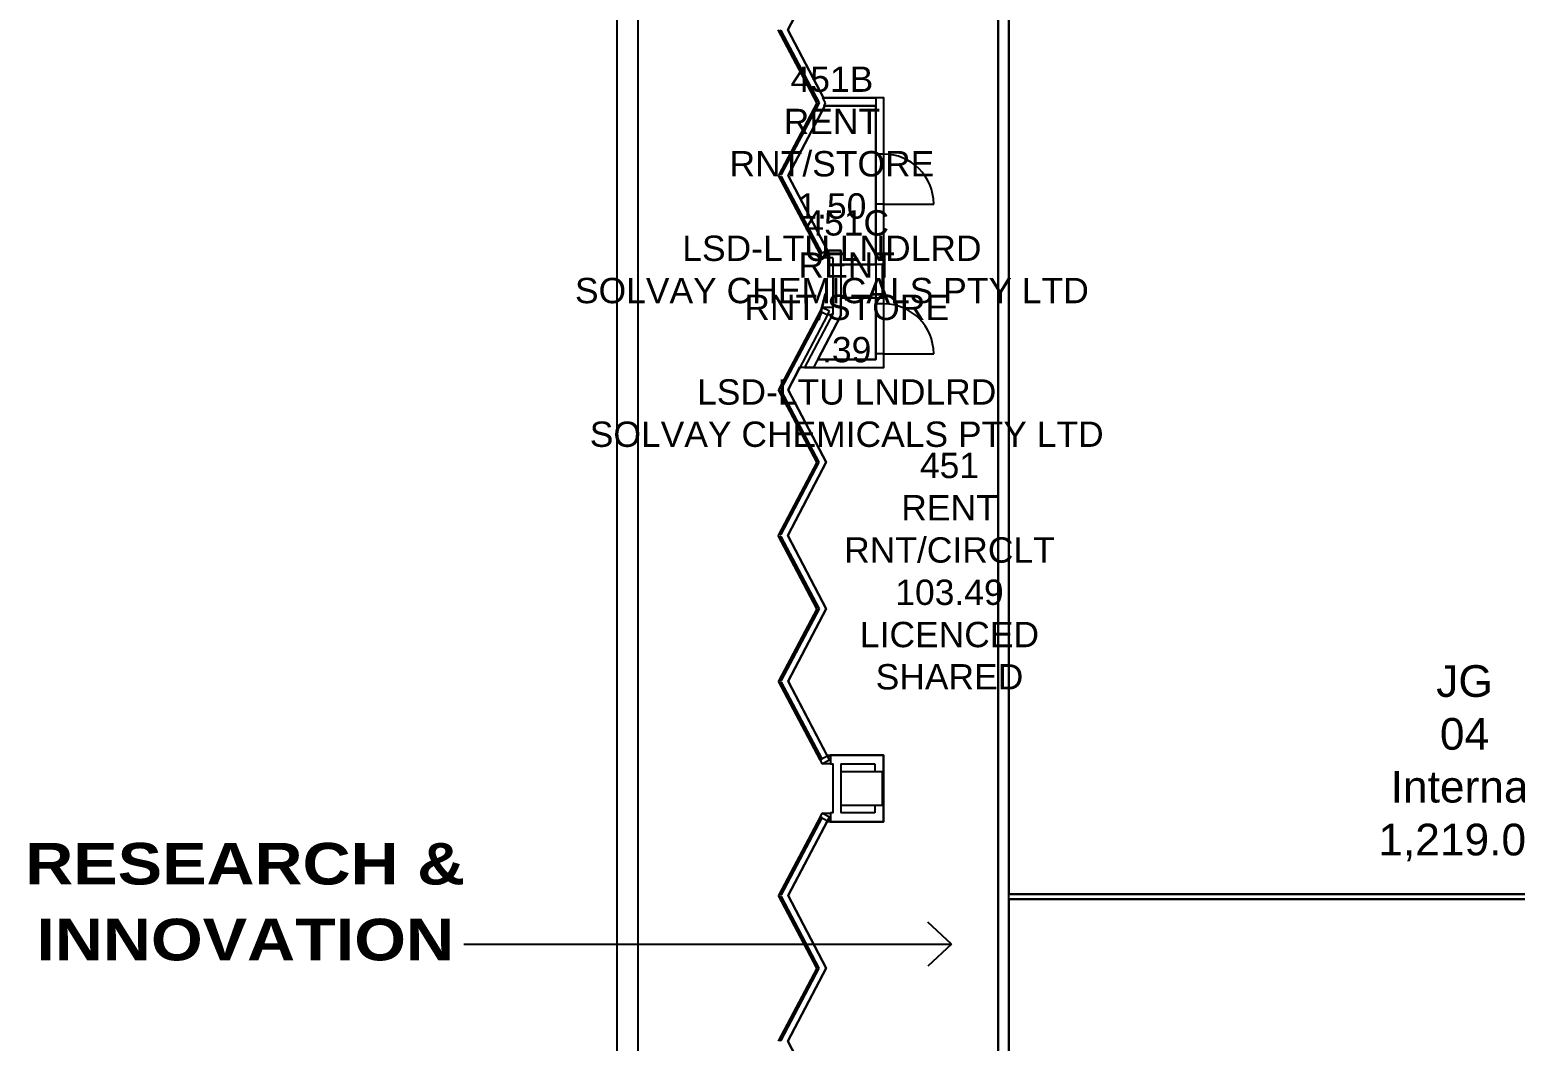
# Model space of a CAD drawing. Extents: x 14785 to 50894, y -3296 to 56414.
# Drawn here: x 14785 to 32637, y 23604 to 35764 of the extents above; entities that cross this region are included whole.
import ezdxf

# ---------------------------------------------------------------- set-up
doc = ezdxf.new("R2010")
doc.units = 0
doc.header["$MEASUREMENT"] = 0
for name, color, linetype in [('A-Column__Concrete', 7, 'CONTINUOUS'), ('A-Door', 252, 'CONTINUOUS'), ('A-General', 252, 'CONTINUOUS'), ('A-Wall__Brick', 7, 'CONTINUOUS'), ('A-Wall__Stud', 252, 'CONTINUOUS'), ('A-Window', 7, 'CONTINUOUS'), ('GROS$', 7, 'CONTINUOUS'), ('GROS$TXT', 1, 'CONTINUOUS'), ('RM$', 7, 'CONTINUOUS'), ('RM$TXT', 4, 'CONTINUOUS'), ('SU', 3, 'CONTINUOUS'), ('SU$', 12, 'CONTINUOUS')]:
    doc.layers.add(name, color=color, linetype=linetype)
doc.styles.add('Arial', font='arial.ttf')
doc.styles.add('MtXpl_Arial_Black', font='')
doc.styles.get('MtXpl_Arial_Black').set_extended_font_data('Arial Black')

msp = doc.modelspace()

# ---------------------------------------------------------------- linework, layer by layer
at = {"layer": 'A-Column__Concrete'}
for p, q in [((24532, 32943), (24532, 32543)), ((25032, 32943), (24532, 32943)), ((25032, 32543), (25032, 32943)), ((24532, 32543), (25032, 32543)), ((24532, 26844), (24532, 26444)), ((25032, 26844), (24532, 26844)), ((25032, 26444), (25032, 26844)), ((24532, 26444), (25032, 26444))]:
    msp.add_line(p, q, dxfattribs=at)
at = {"layer": 'A-Door'}
for p, q in [((25048, 33669), (25648, 33669)), ((25048, 31869), (25648, 31869))]:
    msp.add_line(p, q, dxfattribs=at)
at = {"layer": 'A-Door', "color": 252}
for centre in [(25048, 33669), (25048, 31869)]:
    msp.add_arc(centre, 600, 0, 90, dxfattribs=at)
at = {"layer": 'A-General', "color": 1, "true_color": 0xff0000}
msp.add_line((20001, 24771), (25861, 24771), dxfattribs=at)
at = {"layer": 'A-General', "color": 1, "true_color": 0xff0000, "flags": 128}
for points in [[(25861, 24771), (25576, 25036)], [(25861, 24771), (25576, 24506)]]:
    msp.add_lwpolyline(points, dxfattribs=at)
at = {"layer": 'A-Wall__Brick'}
for p, q in [((26422, 17184), (26422, 35945)), ((26550, 17184), (26550, 35945)), ((25048, 34945), (24314, 34945)), ((24314, 34945), (24346, 34884)), ((24346, 34884), (24327, 34849)), ((24327, 34849), (24952, 34849)), ((24952, 34849), (24952, 34269)), ((25048, 34269), (25048, 34945)), ((25048, 34269), (24952, 34269)), ((24952, 33669), (24952, 32943)), ((25048, 33669), (24952, 33669)), ((25048, 32469), (25048, 33669)), ((24372, 33111), (24532, 33111)), ((24532, 32943), (24532, 33111)), ((24435, 33021), (24307, 33021)), ((24435, 33021), (24435, 32349)), ((24532, 32543), (24532, 32328)), ((24952, 32543), (24952, 32469)), ((24435, 32349), (24095, 31703)), ((24254, 31799), (24532, 32328)), ((25048, 32469), (24952, 32469)), ((24952, 31799), (24254, 31799)), ((24952, 31869), (24952, 31799)), ((25048, 31869), (24952, 31869)), ((25048, 31703), (25048, 31869)), ((24095, 31703), (25048, 31703)), ((25045, 27044), (24410, 27044)), ((24410, 27044), (24410, 26939)), ((25045, 26244), (25045, 27044)), ((24410, 26939), (24442, 26939)), ((24442, 26349), (24442, 26939)), ((24532, 26939), (24940, 26939)), ((24532, 26939), (24532, 26844)), ((24940, 26939), (24940, 26844)), ((24532, 26444), (24532, 26349)), ((24940, 26444), (24940, 26349)), ((24442, 26349), (24410, 26349)), ((24410, 26349), (24410, 26244)), ((24410, 26244), (25045, 26244)), ((24940, 26349), (24532, 26349))]:
    msp.add_line(p, q, dxfattribs=at)
at = {"layer": 'A-Wall__Stud'}
for p, q in [((21842, 41889), (21842, -516)), ((22095, -263), (22095, 41889))]:
    msp.add_line(p, q, dxfattribs=at)
at = {"layer": 'A-Window'}
for p, q in [((24244, 34884), (23781, 35764)), ((23817, 35753), (23796, 35742)), ((23796, 35742), (24248, 34884)), ((24275, 34884), (23817, 35753)), ((24325, 34945), (23894, 35764)), ((24244, 34884), (23785, 34012)), ((24248, 34884), (23800, 34034)), ((23821, 34022), (24275, 34884)), ((24339, 34849), (23898, 34012)), ((24283, 33066), (23785, 34012)), ((23800, 34034), (23821, 34022)), ((23821, 34001), (23800, 33990)), ((23800, 33990), (24286, 33067)), ((24307, 33078), (23821, 34001)), ((24372, 33112), (23898, 34012)), ((24286, 33067), (24307, 33078)), ((24283, 32382), (23785, 31436)), ((24286, 32381), (23800, 31458)), ((23821, 31446), (24307, 32370)), ((24372, 32336), (23898, 31436)), ((24307, 32370), (24286, 32381)), ((24307, 32427), (24435, 32427)), ((24428, 32337), (24372, 32337)), ((24244, 30564), (23785, 31436)), ((23800, 31458), (23821, 31446)), ((23821, 31425), (23800, 31414)), ((24274, 30564), (23821, 31425)), ((24357, 30564), (23898, 31436)), ((23800, 31414), (24247, 30564)), ((24244, 30564), (23781, 29684)), ((24247, 30564), (23796, 29706)), ((23817, 29695), (24274, 30564)), ((24357, 30564), (23894, 29684)), ((24244, 28804), (23781, 29684)), ((23796, 29706), (23817, 29695)), ((23817, 29673), (23796, 29662)), ((23796, 29662), (24248, 28804)), ((24275, 28804), (23817, 29673)), ((24357, 28804), (23894, 29684)), ((24244, 28804), (23785, 27932)), ((24248, 28804), (23800, 27954)), ((23821, 27942), (24275, 28804)), ((24357, 28804), (23898, 27932)), ((24283, 26986), (23785, 27932)), ((23800, 27954), (23821, 27942)), ((23821, 27921), (23800, 27910)), ((23800, 27910), (24286, 26987)), ((24307, 26998), (23821, 27921)), ((24372, 27032), (23898, 27932)), ((24286, 26987), (24307, 26998)), ((24372, 27031), (24410, 27031)), ((24410, 26941), (24307, 26941)), ((24283, 26302), (23785, 25356)), ((24286, 26301), (23800, 25378)), ((23821, 25366), (24307, 26290)), ((24372, 26256), (23898, 25356)), ((24307, 26290), (24286, 26301)), ((24307, 26347), (24410, 26347)), ((24410, 26257), (24372, 26257)), ((24244, 24484), (23785, 25356)), ((23800, 25378), (23821, 25366)), ((24357, 24484), (23898, 25356)), ((23821, 25345), (23800, 25334)), ((23800, 25334), (24247, 24484)), ((24274, 24484), (23821, 25345)), ((24244, 24484), (23781, 23604)), ((24247, 24484), (23796, 23626)), ((23817, 23615), (24274, 24484)), ((24357, 24484), (23894, 23604)), ((23796, 23626), (23817, 23615))]:
    msp.add_line(p, q, dxfattribs=at)
at = {"layer": 'A-Window', "extrusion": (0, 0, -1)}
for p, q in [((24372, 33112), (24283, 33066)), ((24283, 33066), (24306, 33021)), ((24306, 33021), (24395, 33068)), ((24395, 33068), (24372, 33112)), ((24306, 32426), (24283, 32382)), ((24283, 32382), (24372, 32336)), ((24395, 32380), (24306, 32426)), ((24372, 32336), (24395, 32380)), ((24372, 27032), (24283, 26986)), ((24283, 26986), (24306, 26941)), ((24306, 26941), (24395, 26988)), ((24395, 26988), (24372, 27032)), ((24306, 26346), (24283, 26302)), ((24283, 26302), (24372, 26256)), ((24395, 26300), (24306, 26346)), ((24372, 26256), (24395, 26300))]:
    msp.add_line(p, q, dxfattribs=at)
at = {"layer": 'GROS$', "flags": 128}
msp.add_lwpolyline([(24357, 36644), (23894, 35764), (24325, 34945), (24952, 34945), (24952, 34849), (24339, 34849), (23898, 34012), (24372, 33111), (24532, 33111), (24532, 32943), (24952, 32943), (24952, 32543), (24532, 32543), (24532, 32328), (24203, 31703), (24039, 31703), (23898, 31436), (24357, 30564), (23894, 29684), (24357, 28804), (23898, 27932), (24365, 27044), (25045, 27044), (25045, 26244), (24365, 26244), (23898, 25356), (24357, 24484), (23894, 23604), (24357, 22724)], dxfattribs=at)
at = {"layer": 'RM$', "flags": 128}
for points in [[(26422, 42889), (26422, 11810)], [(24357, 22724), (23894, 23604), (24357, 24484), (23898, 25356), (24372, 26256), (24410, 26244), (25045, 26244), (25045, 27044), (24410, 27044), (24372, 27032), (23898, 27932), (24357, 28804), (23894, 29684), (24357, 30564), (23898, 31436), (24040, 31707), (24095, 31703), (25048, 31703), (25048, 34945), (24325, 34945), (23894, 35764), (24357, 36644)], [(26550, 11938), (26550, 25311), (48503, 25311), (48067, 24484), (48530, 23604)]]:
    msp.add_lwpolyline(points, dxfattribs=at)
for points in [[(26550, 38745), (32662, 38745), (32662, 38404), (33062, 38404), (33062, 38482), (39362, 38482), (39362, 38404), (39762, 38404), (39762, 38745), (47379, 38745), (47379, 38404), (48012, 38404), (48012, 38417), (48052, 38417), (48526, 37516), (48067, 36644), (48530, 35764), (48092, 34932), (47988, 34932), (47379, 34932), (47379, 26244), (48083, 26244), (48518, 25371), (26550, 25371)], [(24339, 34849), (24952, 34849), (24952, 32943), (24532, 32943), (24532, 33111), (24372, 33111), (23898, 34012)], [(24532, 32543), (24952, 32543), (24952, 31799), (24254, 31799), (24532, 32328)]]:
    msp.add_lwpolyline(points, close=True, dxfattribs=at)
at = {"layer": 'SU', "flags": 128}
for points in [[(24952, 34849), (24339, 34849), (23898, 34012), (24372, 33111), (24532, 33111), (24532, 32943), (24952, 32943)], [(24952, 32543), (24532, 32543), (24532, 32328), (24254, 31799), (24952, 31799)]]:
    msp.add_lwpolyline(points, close=True, dxfattribs=at)
at = {"layer": 'SU$', "flags": 128}
for points in [[(32662, 38745), (26550, 38745), (26550, 36905), (26550, 35987), (26550, 25371), (48518, 25371)], [(48530, 23604), (48067, 24484), (48503, 25311), (26550, 25311), (26550, 11938)]]:
    msp.add_lwpolyline(points, dxfattribs=at)

# ---------------------------------------------------------------- texts
at = {"layer": 'A-General', "color": 1, "true_color": 0xff0000, "insert": (17375, 25989), "char_height": 500, "width": 5231.15, "attachment_point": 2, "line_spacing_factor": 1.094041, "style": 'MtXpl_Arial_Black'}
msp.add_mtext('RESEARCH &\\PINNOVATION', dxfattribs=at)
at = {"layer": 'GROS$TXT', "insert": (32027, 25768), "char_height": 381, "attachment_point": 8, "style": 'Arial'}
msp.add_mtext('JG^M^J04^M^JInternal^M^J1,219.06^M^J', dxfattribs=at)
at = {"layer": 'RM$TXT', "char_height": 304.8, "attachment_point": 8, "style": 'Arial'}
for s, insert in [('451B^M^JRENT^M^JRNT/STORE^M^J1.50^M^JLSD-LTU LNDLRD^M^JSOLVAY CHEMICALS PTY LTD^M^J', (24425, 32472)), ('451C^M^JRENT^M^JRNT/STORE^M^J.39^M^JLSD-LTU LNDLRD^M^JSOLVAY CHEMICALS PTY LTD^M^J', (24603, 30745)), ('451^M^JRENT^M^JRNT/CIRCLT^M^J103.49^M^JLICENCED^M^JSHARED^M^J', (25838, 27829))]:
    msp.add_mtext(s, dxfattribs=dict(at, insert=insert))

doc.saveas('drawing.dxf')
